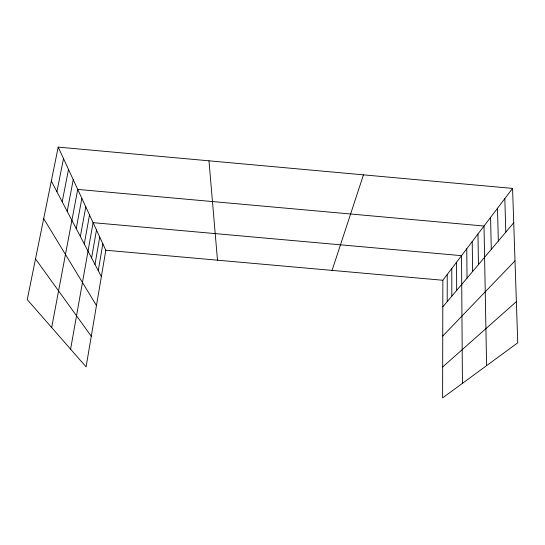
<?xml version="1.0" encoding="UTF-8"?>
<svg xmlns="http://www.w3.org/2000/svg" width="545" height="545" viewBox="0 0 545 545"><rect width="100%" height="100%" fill="white"/><g stroke="black" fill="none" stroke-linecap="round" stroke-linejoin="round"><path stroke-width="0.82" d="M512.572 188.4L442.853 280.259L442.615 397.884L517.75 342.805L512.572 188.4L58.206 147.116L27.25 299.607L86.09 366.88L105.812 250.237L58.206 147.116M98.243 270.661L102.835 243.792M94.987 264.448L99.735 237.068M91.587 257.949L96.485 230.031M70.598 349.168L93.086 222.667L461.52 255.659L462.439 383.353M84.284 244.003L89.523 214.948M80.36 236.51L85.783 206.855M76.239 228.634L81.859 198.353M51.673 327.538L77.731 189.408L484.015 226.032L486.603 365.634M67.178 211.337L73.248 179.7M62.198 201.814L68.52 169.454M56.918 191.738L63.513 158.609M332.082 270.388L363.461 174.856M442.799 306.855L513.724 222.776M442.744 336.033L515.005 260.844M442.683 366.969L516.367 301.623M105.812 250.237L442.853 280.259M35.514 258.923L91.274 336.224M43.689 218.64L96.465 305.541M51.319 181.042L101.356 276.601M208.973 160.816L217.489 260.183M504.82 198.618L505.808 232.163M497.496 208.265L498.334 241.019M490.575 217.387L491.277 249.385M477.972 233.996L478.442 264.597M472.222 241.571L472.597 271.533M466.745 248.786L467.031 278.127M456.54 262.234L456.669 290.41M451.771 268.508L451.839 296.139M447.22 274.51L447.22 301.617"/></g></svg>
